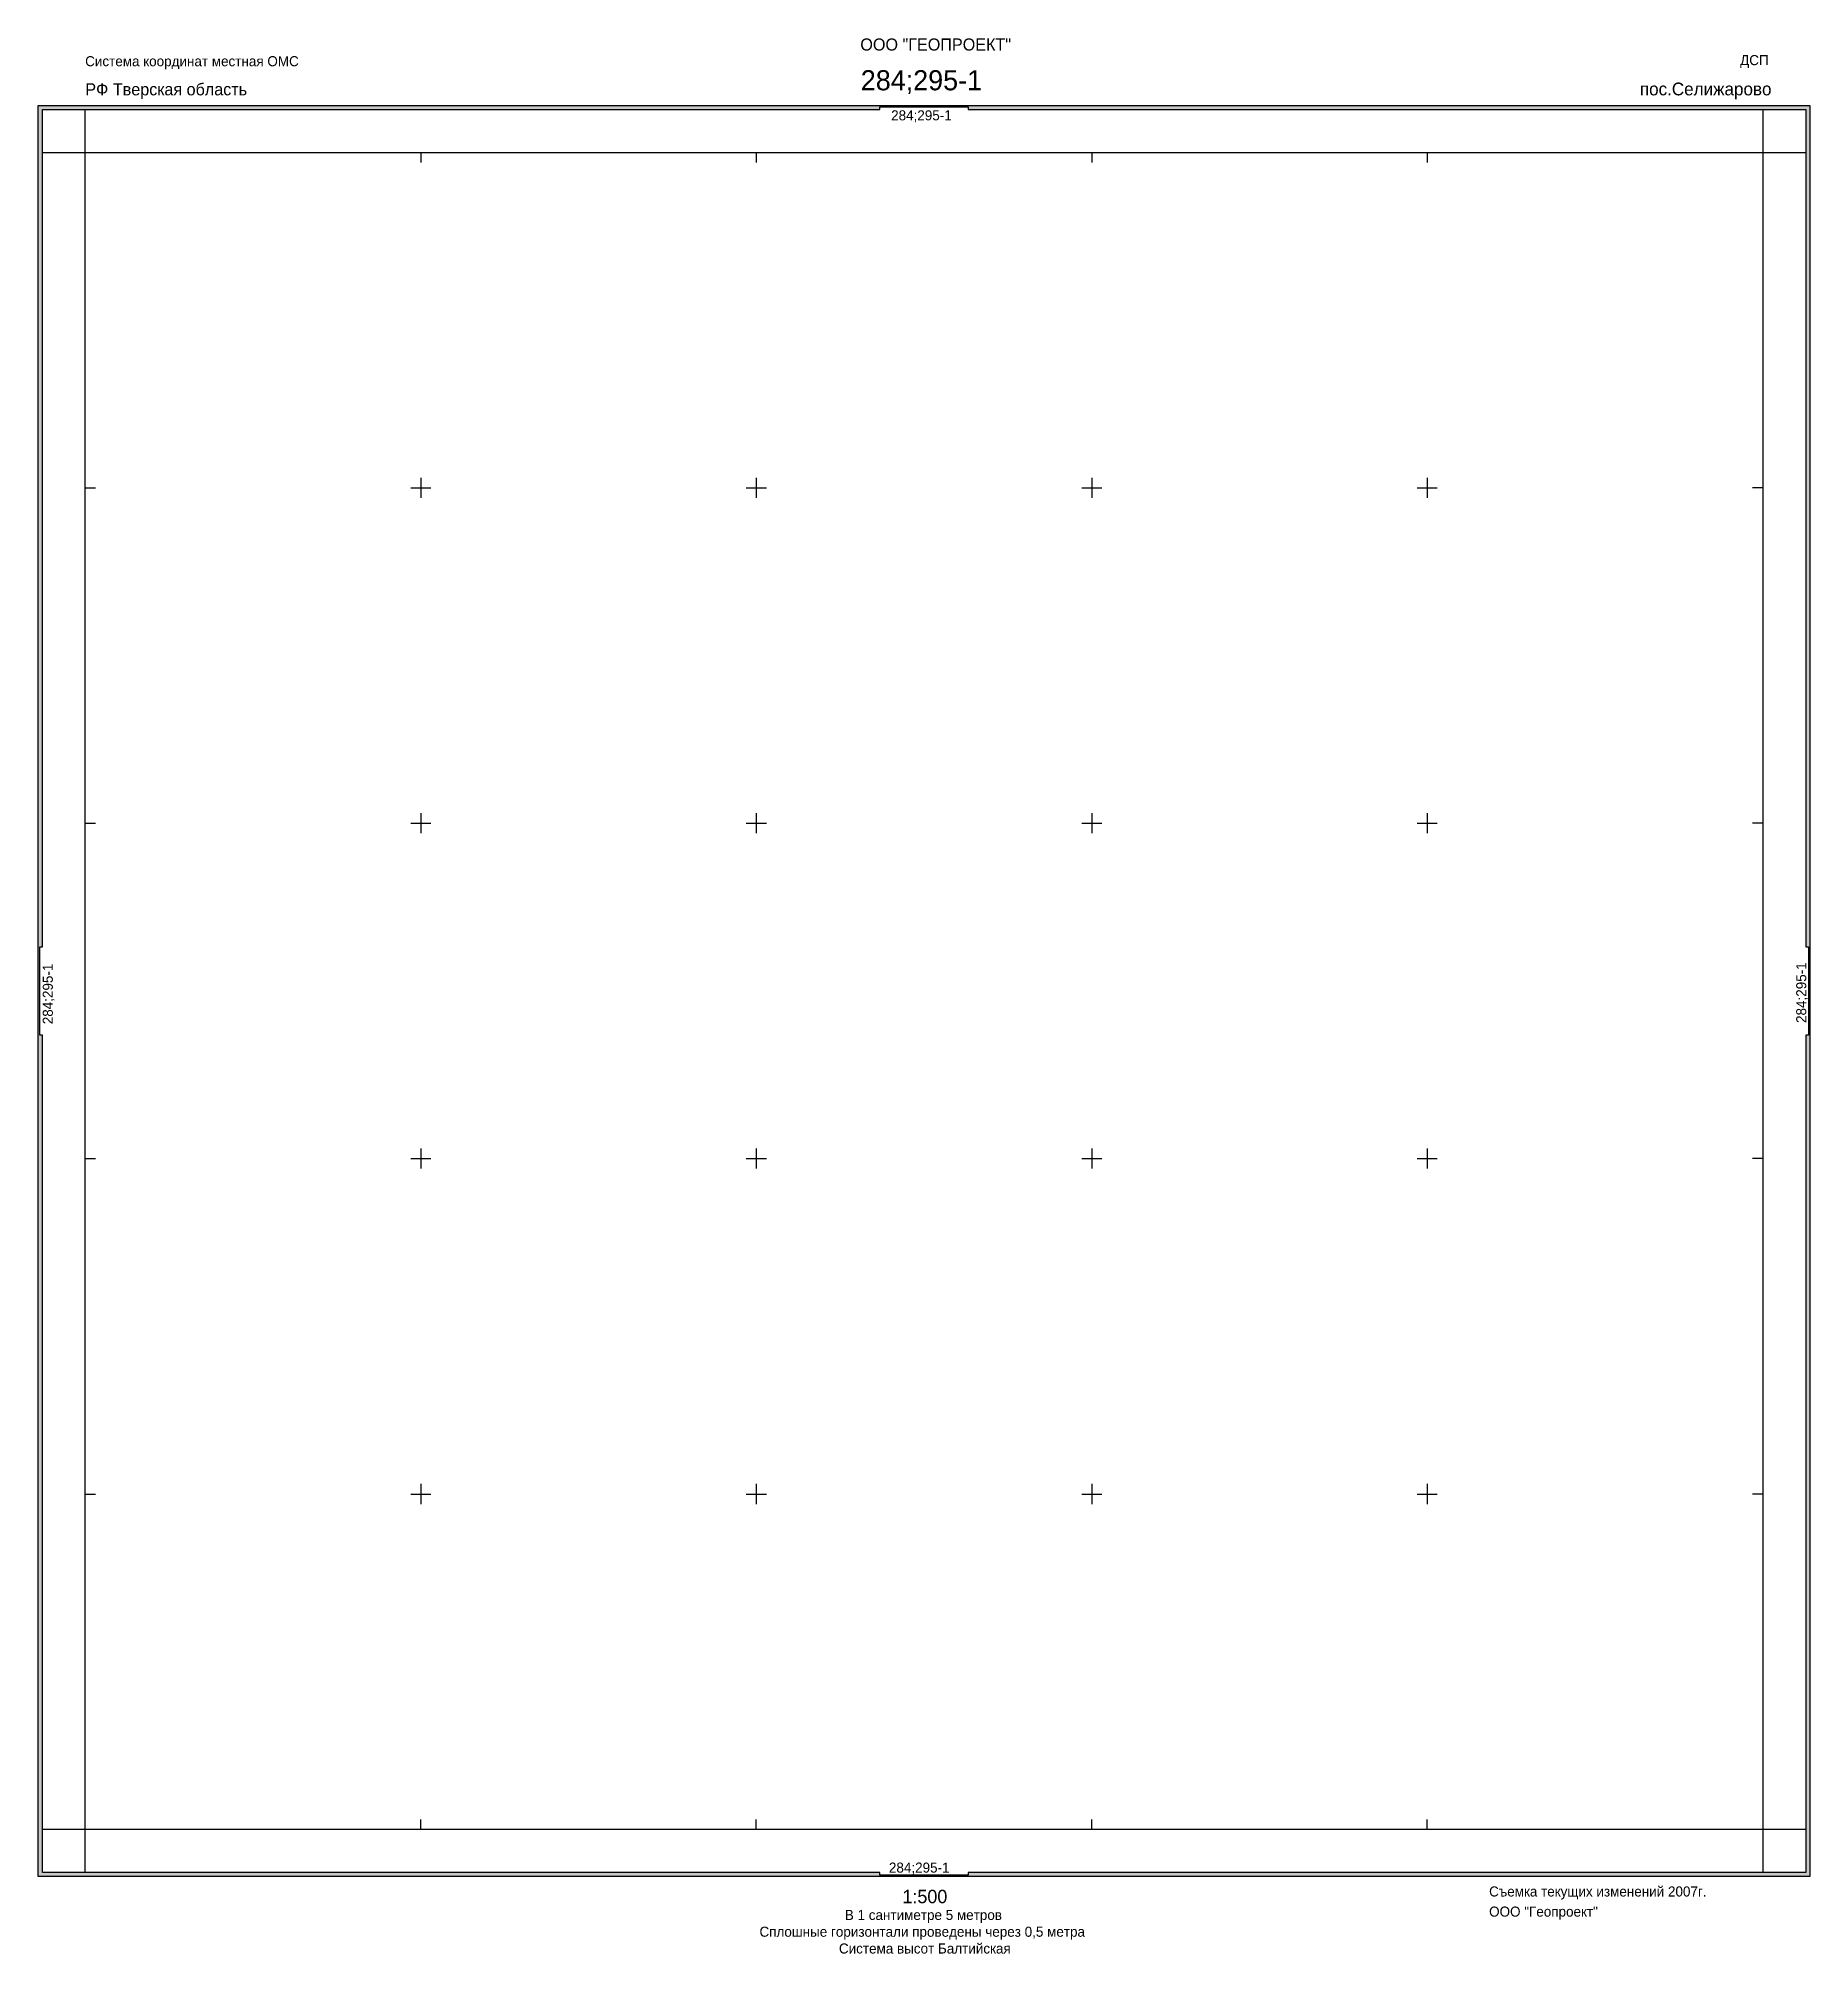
# Model space of a CAD drawing. Header units: metres. Extents: x 21066 to 21330, y 9812 to 10098.
import ezdxf

# ---------------------------------------------------------------- set-up
doc = ezdxf.new("R2010")
doc.units = ezdxf.units.M
doc.layers.add('Формат', color=7, linetype='Continuous')
doc.styles.add('Древний курсив полужирный (Д-432)', font='d432.ttf')
doc.styles.add('Рубленый широкий (Р-151)', font='d431.ttf')
doc.styles.add('Топографический полужирный (Т-132)', font='t132.ttf')

msp = doc.modelspace()

# ---------------------------------------------------------------- hatches: boundary and pattern name
at = {"layer": 'Формат', "linetype": 'Continuous'}
h = msp.add_hatch(color=256, dxfattribs=at)
h.paths.add_polyline_path([(21329.13, 9962.36), (21329.53, 9962.36), (21329.53, 9949.17), (21329.13, 9949.17), (21329.13, 9824.37), (21204.32, 9824.37), (21204.32, 9823.97), (21191.14, 9823.97), (21191.14, 9824.37), (21066.33, 9824.37), (21066.33, 9949.17), (21065.93, 9949.17), (21065.93, 9962.36), (21066.33, 9962.36), (21066.33, 10087.17), (21191.14, 10087.17), (21191.14, 10087.57), (21204.32, 10087.57), (21204.32, 10087.17), (21329.13, 10087.17)], flags=16)
h.paths.add_polyline_path([(21065.73, 10087.77), (21329.73, 10087.77), (21329.73, 9823.77), (21065.73, 9823.77)])

# ---------------------------------------------------------------- linework, layer by layer
for p, q in [((21072.73, 9824.37), (21072.73, 10087.17)), ((21322.73, 10087.17), (21322.73, 9824.37)), ((21066.33, 10080.77), (21329.13, 10080.77)), ((21329.13, 9830.77), (21066.33, 9830.77))]:
    msp.add_line(p, q, dxfattribs=at)
at = {"layer": 'Формат', "color": 72, "linetype": 'Continuous'}
for p, q in [((21122.73, 10080.77), (21122.73, 10079.27)), ((21172.73, 10080.77), (21172.73, 10079.27)), ((21222.73, 10080.77), (21222.73, 10079.27)), ((21272.73, 10080.77), (21272.73, 10079.27)), ((21072.73, 10030.77), (21074.23, 10030.77)), ((21121.23, 10030.77), (21124.23, 10030.77)), ((21122.73, 10032.27), (21122.73, 10029.27)), ((21171.23, 10030.77), (21174.23, 10030.77)), ((21172.73, 10032.27), (21172.73, 10029.27)), ((21221.23, 10030.77), (21224.23, 10030.77)), ((21222.73, 10032.27), (21222.73, 10029.27)), ((21271.23, 10030.77), (21274.23, 10030.77)), ((21272.73, 10032.27), (21272.73, 10029.27)), ((21322.73, 10030.77), (21321.23, 10030.77)), ((21122.73, 9982.27), (21122.73, 9979.27)), ((21172.73, 9982.27), (21172.73, 9979.27)), ((21222.73, 9982.27), (21222.73, 9979.27)), ((21272.73, 9982.27), (21272.73, 9979.27)), ((21072.73, 9980.77), (21074.23, 9980.77)), ((21121.23, 9980.77), (21124.23, 9980.77)), ((21171.23, 9980.77), (21174.23, 9980.77)), ((21221.23, 9980.77), (21224.23, 9980.77)), ((21271.23, 9980.77), (21274.23, 9980.77)), ((21322.73, 9980.77), (21321.23, 9980.77)), ((21072.73, 9930.77), (21074.23, 9930.77)), ((21121.23, 9930.77), (21124.23, 9930.77)), ((21122.73, 9932.27), (21122.73, 9929.27)), ((21171.23, 9930.77), (21174.23, 9930.77)), ((21172.73, 9932.27), (21172.73, 9929.27)), ((21221.23, 9930.77), (21224.23, 9930.77)), ((21222.73, 9932.27), (21222.73, 9929.27)), ((21271.23, 9930.77), (21274.23, 9930.77)), ((21272.73, 9932.27), (21272.73, 9929.27)), ((21322.73, 9930.77), (21321.23, 9930.77)), ((21122.73, 9882.27), (21122.73, 9879.27)), ((21172.73, 9882.27), (21172.73, 9879.27)), ((21222.73, 9882.27), (21222.73, 9879.27)), ((21272.73, 9882.27), (21272.73, 9879.27)), ((21072.73, 9880.77), (21074.23, 9880.77)), ((21121.23, 9880.77), (21124.23, 9880.77)), ((21171.23, 9880.77), (21174.23, 9880.77)), ((21221.23, 9880.77), (21224.23, 9880.77)), ((21271.23, 9880.77), (21274.23, 9880.77)), ((21322.73, 9880.77), (21321.23, 9880.77)), ((21122.73, 9830.77), (21122.73, 9832.27)), ((21172.73, 9830.77), (21172.73, 9832.27)), ((21222.73, 9830.77), (21222.73, 9832.27)), ((21272.73, 9830.77), (21272.73, 9832.27))]:
    msp.add_line(p, q, dxfattribs=at)
at = {"layer": 'Формат', "linetype": 'Continuous', "flags": 128}
for points in [[(21065.73, 10087.77), (21329.73, 10087.77), (21329.73, 9823.77), (21065.73, 9823.77)], [(21329.13, 9962.36), (21329.53, 9962.36), (21329.53, 9949.17), (21329.13, 9949.17), (21329.13, 9824.37), (21204.32, 9824.37), (21204.32, 9823.97), (21191.14, 9823.97), (21191.14, 9824.37), (21066.33, 9824.37), (21066.33, 9949.17), (21065.93, 9949.17), (21065.93, 9962.36), (21066.33, 9962.36), (21066.33, 10087.17), (21191.14, 10087.17), (21191.14, 10087.57), (21204.32, 10087.57), (21204.32, 10087.17), (21329.13, 10087.17)]]:
    msp.add_lwpolyline(points, close=True, dxfattribs=at)

# ---------------------------------------------------------------- texts
at = {"layer": 'Формат', "linetype": 'Continuous'}
for s, height, style, p in [('ООО "ГЕОПРОЕКТ"', 1.8, 'Топографический полужирный (Т-132)', (21188.24, 10095.95)), ('Система координат местная ОМС', 1.5, 'Рубленый широкий (Р-151)', (21072.71, 10093.61)), ('ДСП', 1.5, 'Древний курсив полужирный (Д-432)', (21319.36, 10093.77)), ('РФ Тверская область', 1.8, 'Топографический полужирный (Т-132)', (21072.73, 10089.27)), ('284;295-1', 3, 'Топографический полужирный (Т-132)', (21188.31, 10090.02)), ('пос.Селижарово', 1.9, 'Топографический полужирный (Т-132)', (21304.42, 10089.27)), ('284;295-1', 1.5, 'Рубленый широкий (Р-151)', (21192.83, 10085.54)), ('284;295-1', 1.5, 'Рубленый широкий (Р-151)', (21192.5, 9824.33)), ('Съемка текущих изменений 2007г.', 1.5, 'Рубленый широкий (Р-151)', (21281.95, 9820.77)), ('1:500', 2, 'Топографический полужирный (Т-132)', (21194.51, 9819.77)), ('В 1 сантиметре 5 метров', 1.5, 'Рубленый широкий (Р-151)', (21185.93, 9817.27)), ('ООО "Геопроект"', 1.5, 'Рубленый широкий (Р-151)', (21281.95, 9817.77)), ('Сплошные горизонтали проведены через 0,5 метра', 1.5, 'Рубленый широкий (Р-151)', (21173.21, 9814.77)), ('Система высот Балтийская', 1.5, 'Рубленый широкий (Р-151)', (21185.05, 9812.27))]:
    msp.add_text(s, height=height, dxfattribs=dict(at, style=style)).set_placement(p)
at = {"layer": 'Формат', "linetype": 'Continuous', "style": 'Рубленый широкий (Р-151)'}
for p in [(21067.89, 9950.8), (21329.22, 9950.99)]:
    msp.add_text('284;295-1', height=1.5, rotation=90, dxfattribs=at).set_placement(p)

doc.saveas('drawing.dxf')
